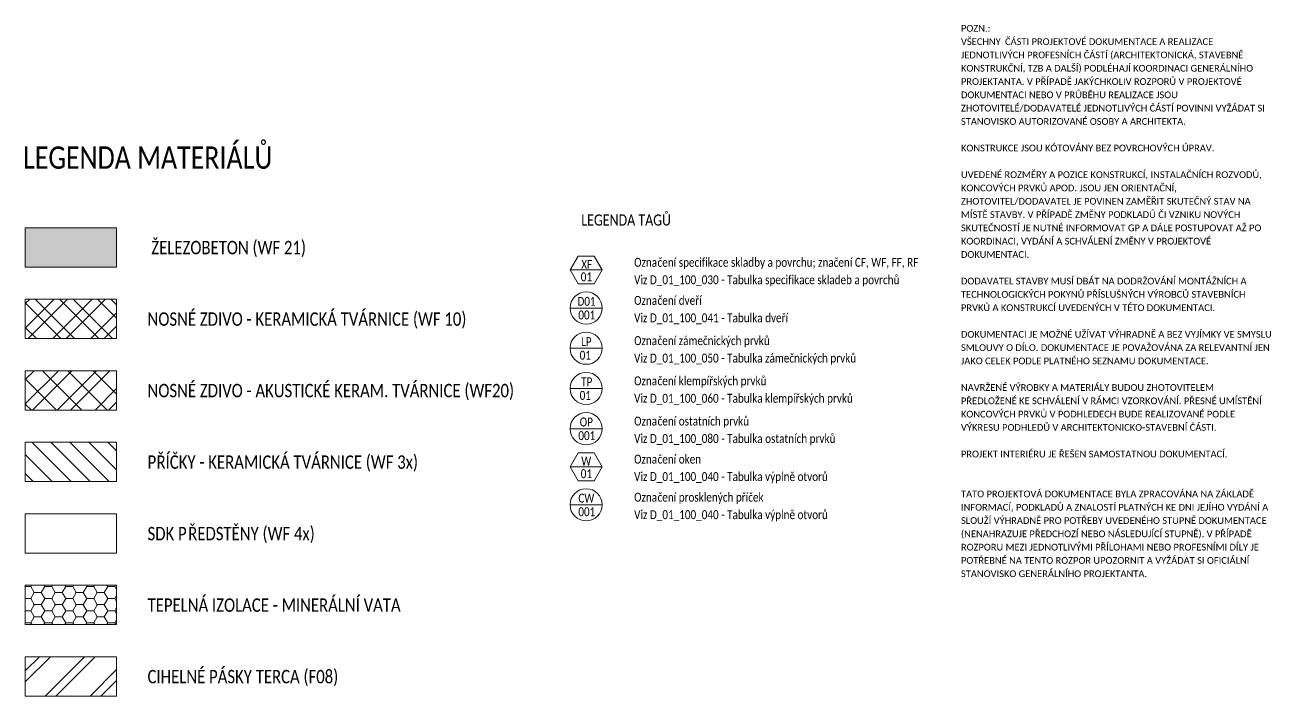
# Model space of a CAD drawing. Header units: millimetres. Extents: x -47427 to -6020, y -7799 to 12520.
# Drawn here: x -19952 to -6020, y -2985 to 4524 of the extents above; entities that cross this region are included whole.
import ezdxf

# ---------------------------------------------------------------- set-up
doc = ezdxf.new("R2010")
doc.units = ezdxf.units.MM
for name, color, linetype, lineweight in [('A-DETL-____-THIN', 9, 'Continuous', 9), ('A-DETL-GENF-OTLN', 9, 'Continuous', 9), ('G-____-____-TEXT', 9, 'Continuous', 5)]:
    doc.layers.add(name, color=color, linetype=linetype, lineweight=lineweight)
doc.styles.add('Calibri_1', font='calibri.ttf', dxfattribs={"width": 0.8, "height": 100})
doc.styles.add('Calibri_3', font='calibri.ttf', dxfattribs={"width": 0.8, "height": 250})
doc.styles.add('Calibri_4', font='calibri.ttf', dxfattribs={"width": 0.8, "height": 150})
doc.styles.add('Calibri_5', font='calibri.ttf', dxfattribs={"width": 0.8, "height": 125})
doc.styles.add('Calibri_6', font='calibri.ttf', dxfattribs={"height": 75})

msp = doc.modelspace()

# ---------------------------------------------------------------- hatches: boundary and pattern name
at = {"layer": 'A-DETL-GENF-OTLN'}
msp.add_hatch(color=254, dxfattribs=at).paths.add_polyline_path([(-18927.4, 1815.1), (-18927.4, 2255.1), (-19947.4, 2255.1), (-19947.4, 1815.1)])
at = {"layer": 'A-DETL-GENF-OTLN', "lineweight": 5}
h = msp.add_hatch(dxfattribs=at)
h.set_pattern_fill('FP_6', style=0, pattern_type=2)
h.set_pattern_definition([(45, (-22776.52, 0), (-212.132, 212.132), []), (45, (-22626.52, 0), (-212.132, 212.132), []), (315, (-22776.52, 0), (212.132, 212.132), []), (315, (-22626.52, 0), (212.132, 212.132), [])])
h.paths.add_polyline_path([(-18927.4, 1015.1), (-18927.4, 1455.1), (-19947.4, 1455.1), (-19947.4, 1015.1)])
h = msp.add_hatch(dxfattribs=at)
h.set_pattern_fill('FP_10', style=0, pattern_type=2)
h.set_pattern_definition([(45, (-22776.52, 0), (-212.132, 212.132), []), (45, (-22626.52, 0), (-212.132, 212.132), []), (315, (-22776.52, 0), (141.421, 141.421), [])])
h.paths.add_polyline_path([(-18927.4, 215.1), (-18927.4, 655.1), (-19947.4, 655.1), (-19947.4, 215.1)])
h = msp.add_hatch(dxfattribs=at)
h.set_pattern_fill('FP_7', style=0, pattern_type=2)
h.set_pattern_definition([(135, (-22776.52, 0), (-106.066, -106.066), [])])
h.paths.add_polyline_path([(-18927.4, -584.9), (-18927.4, -144.9), (-19947.4, -144.9), (-19947.4, -584.9)])
h = msp.add_hatch(dxfattribs=at)
h.set_pattern_fill('FP_9', style=0, pattern_type=2)
h.set_pattern_definition([(0, (-22776.523, 0), (117.188, 67.658), [78.125, -156.25]), (120, (-22776.523, 0), (-117.1875, 67.6588), [78.125, -156.25]), (60, (-22776.523, 0), (0.0005, 135.3168), [0, -156.25, 78.125, 0])])
h.paths.add_polyline_path([(-18927.4, -2184.9), (-18927.4, -1744.9), (-19947.4, -1744.9), (-19947.4, -2184.9)])
h = msp.add_hatch(dxfattribs=at)
h.set_pattern_fill('FP_8', style=0, pattern_type=2)
h.set_pattern_definition([(45, (-22776.52, 0), (-251.447, 251.447), []), (45, (-22776.52, 381), (-251.447, 251.447), [])])
h.paths.add_polyline_path([(-18927.4, -2984.9), (-18927.4, -2544.9), (-19947.4, -2544.9), (-19947.4, -2984.9)])

# ---------------------------------------------------------------- linework, layer by layer
at = {"layer": 'A-DETL-____-THIN'}
for p, q in [((-18927.4, 2255.1), (-19947.4, 2255.1)), ((-19947.4, 2255.1), (-19947.4, 1815.1)), ((-18927.4, 1815.1), (-18927.4, 2255.1)), ((-19947.4, 1815.1), (-18927.4, 1815.1)), ((-13767.2, 1938.6), (-13857.2, 1782.7)), ((-13767.2, 1938.6), (-13587.2, 1938.6)), ((-13587.2, 1938.6), (-13497.2, 1782.7)), ((-13497.2, 1782.7), (-13857.2, 1782.7)), ((-13767.2, 1626.8), (-13857.2, 1782.7)), ((-13587.2, 1626.8), (-13497.2, 1782.7)), ((-13767.2, 1626.8), (-13587.2, 1626.8)), ((-18927.4, 1455.1), (-19947.4, 1455.1)), ((-19947.4, 1455.1), (-19947.4, 1015.1)), ((-18927.4, 1015.1), (-18927.4, 1455.1)), ((-13497.2, 1356.8), (-13857.2, 1356.8)), ((-19947.4, 1015.1), (-18927.4, 1015.1)), ((-13497.2, 906.8), (-13857.2, 906.8)), ((-18927.4, 655.1), (-19947.4, 655.1)), ((-19947.4, 655.1), (-19947.4, 215.1)), ((-18927.4, 215.1), (-18927.4, 655.1)), ((-13497.2, 456.8), (-13857.2, 456.8)), ((-19947.4, 215.1), (-18927.4, 215.1)), ((-13497.2, 6.8), (-13857.2, 6.8)), ((-18927.4, -144.9), (-19947.4, -144.9)), ((-19947.4, -144.9), (-19947.4, -584.9)), ((-18927.4, -584.9), (-18927.4, -144.9)), ((-13767.2, -263.2), (-13857.2, -419.1)), ((-13767.2, -263.2), (-13587.2, -263.2)), ((-13587.2, -263.2), (-13497.2, -419.1)), ((-13497.2, -419.1), (-13857.2, -419.1)), ((-13767.2, -575), (-13857.2, -419.1)), ((-13587.2, -575), (-13497.2, -419.1)), ((-19947.4, -584.9), (-18927.4, -584.9)), ((-13767.2, -575), (-13587.2, -575)), ((-18927.4, -944.9), (-19947.4, -944.9)), ((-19947.4, -944.9), (-19947.4, -1384.9)), ((-18927.4, -1384.9), (-18927.4, -944.9)), ((-13497.2, -845), (-13857.2, -845)), ((-19947.4, -1384.9), (-18927.4, -1384.9)), ((-18927.4, -1744.9), (-19947.4, -1744.9)), ((-19947.4, -1744.9), (-19947.4, -2184.9)), ((-18927.4, -2184.9), (-18927.4, -1744.9)), ((-19947.4, -2184.9), (-18927.4, -2184.9)), ((-18927.4, -2544.9), (-19947.4, -2544.9)), ((-19947.4, -2544.9), (-19947.4, -2984.9)), ((-18927.4, -2984.9), (-18927.4, -2544.9)), ((-19947.4, -2984.9), (-18927.4, -2984.9))]:
    msp.add_line(p, q, dxfattribs=at)
for centre in [(-13677.2, 1356.8), (-13677.2, 906.8), (-13677.2, 456.8), (-13677.2, 6.8), (-13677.2, -845)]:
    msp.add_circle(centre, 180, dxfattribs=at)

# ---------------------------------------------------------------- texts
at = {"layer": 'G-____-____-TEXT', "color": 7, "lineweight": 9, "attachment_point": 1}
for s, insert, char_height, width, style in [('POZN.: ', (-9486.7, 4523.2), 75, 448.945, 'Calibri_6'), ('VŠECHNY ', (-9486.7, 4374.4), 75, 597.257, 'Calibri_6'), ('ČÁSTI PROJEKTOVÉ DOKUMENTACE A REALIZACE ', (-8994, 4374.4), 75, 2978.269, 'Calibri_6'), ('JEDNOTLIVÝCH PROFESNÍCH ČÁSTÍ (ARCHITEKTONICKÁ, STAVEBNĚ ', (-9486.7, 4225.6), 75, 4028.48, 'Calibri_6'), ('KONSTRUKČNÍ, TZB A DALŠÍ) PODLÉHAJÍ KOORDINACI GENERÁLNÍHO ', (-9486.7, 4076.8), 75, 4164.767, 'Calibri_6'), ('PROJEKTANTA. V\xa0PŘÍPADĚ JAKÝCHKOLIV ROZPORŮ V\xa0PROJEKTOVÉ ', (-9486.7, 3927.9), 75, 4004.429, 'Calibri_6'), ('DOKUMENTACI NEBO V\xa0PRŮBĚHU REALIZACE JSOU ', (-9486.7, 3779.1), 75, 3106.539, 'Calibri_6'), ('ZHOTOVITELÉ/DODAVATELÉ JEDNOTLIVÝCH ČÁSTÍ POVINNI VYŽÁDAT SI ', (-9486.7, 3630.3), 75, 4337.129, 'Calibri_6'), ('STANOVISKO AUTORIZOVANÉ OSOBY A ARCHITEKTA.', (-9486.7, 3481.4), 75, 3178.691, 'Calibri_6'), ('LEGENDA MATERIÁL', (-19972.9, 3164.7), 250, 3136.202, 'Calibri_3'), ('Ů', (-17385.3, 3164.7), 250, 243.713, 'Calibri_3'), ('KONSTRUKCE JSOU KÓTOVÁNY BEZ POVRCHOVÝCH ÚPRAV. ', (-9486.7, 3183.8), 75, 3627.636, 'Calibri_6'), ('UVEDENÉ ROZMĚRY A POZICE KONSTRUKCÍ, INSTALAČNÍCH ROZVODŮ, ', (-9486.7, 2886.1), 75, 4293.037, 'Calibri_6'), ('KONCOVÝCH PRVKŮ APOD. JSOU JEN ORIENTAČNÍ, ', (-9486.7, 2737.3), 75, 3094.514, 'Calibri_6'), ('ZHOTOVITEL/DODAVATEL JE POVINEN ZAMĚŘIT SKUTEČNÝ STAV NA ', (-9486.7, 2588.5), 75, 4132.699, 'Calibri_6'), ('LEGENDA TAG', (-13731.5, 2403.4), 125, 1093.502, 'Calibri_5'), ('Ů', (-12829.3, 2403.4), 125, 121.857, 'Calibri_5'), ('MÍSTĚ STAVBY. V PŘÍPADĚ ZMĚNY PODKLADŮ ČI VZNIKU NOVÝCH ', (-9486.7, 2439.6), 75, 3980.378, 'Calibri_6'), ('SKUTEČNOSTÍ JE NUTNÉ INFORMOVAT GP A DÁLE POSTUPOVAT AŽ PO ', (-9486.7, 2290.8), 75, 4285.02, 'Calibri_6'), (' ŽELEZOBETON (WF 21)', (-18580.9, 2108), 150, 2244.725, 'Calibri_4'), ('KOORDINACI, VYDÁNÍ A SCHVÁLENÍ ZMĚNY V PROJEKTOVÉ ', (-9486.7, 2142), 75, 3571.518, 'Calibri_6'), ('DOKUMENTACI. ', (-9486.7, 1993.2), 75, 1002.109, 'Calibri_6'), ('XF', (-13731.9, 1895.7), 100, 150.717, 'Calibri_1'), ('Ozna', (-13141, 1917.8), 100, 317.468, 'Calibri_1'), ('čení specifikace skladby a povrchu; značení CF, WF, FF, RF', (-12879.1, 1917.8), 100, 3601.18, 'Calibri_1'), ('01', (-13737.9, 1755.1), 100, 153.924, 'Calibri_1'), ('Viz D_01_100_030 - Tabulka specifikace skladeb a povrchů', (-13141, 1722.7), 100, 3655.695, 'Calibri_1'), ('DODAVATEL STAVBY MUSÍ DBÁT NA DODRŽOVÁNÍ MONTÁŽNÍCH A ', (-9486.7, 1695.5), 75, 4072.573, 'Calibri_6'), ('TECHNOLOGICKÝCH POKYNŮ PŘÍSLUŠNÝCH VÝROBCŮ STAVEBNÍCH ', (-9486.7, 1546.7), 75, 4072.573, 'Calibri_6'), ('D01', (-13774.7, 1481.5), 100, 250.126, 'Calibri_1'), ('Ozna', (-13141, 1491.9), 100, 317.468, 'Calibri_1'), ('čení dveří', (-12879.1, 1491.9), 100, 609.283, 'Calibri_1'), ('PRVKŮ A KONSTRUKCÍ UVEDENÝCH V TÉTO DOKUMENTACI.', (-9486.7, 1397.8), 75, 3599.577, 'Calibri_6'), ('NOSNÉ ZDIVO - KERAMICKÁ TVÁRNICE (WF 10)', (-18580.9, 1308), 150, 4502.277, 'Calibri_4'), ('001', (-13764.9, 1329.2), 100, 230.886, 'Calibri_1'), ('Viz D_01_100_041 - Tabulka dveří', (-13141, 1296.8), 100, 2119.662, 'Calibri_1'), ('DOKUMENTACI JE MOŽNÉ UŽÍVAT VÝHRADNĚ A BEZ VYJÍMKY VE SMYSLU ', (-9486.7, 1100.2), 75, 4401.264, 'Calibri_6'), ('LP', (-13733.9, 1031.5), 100, 144.304, 'Calibri_1'), ('Ozna', (-13141, 1041.9), 100, 317.468, 'Calibri_1'), ('čení zámečnických prvků', (-12879.1, 1041.9), 100, 1545.653, 'Calibri_1'), ('01', (-13749.9, 879.2), 100, 153.924, 'Calibri_1'), ('Viz D_01_100_050 - Tabulka zámečnických prvků', (-13141, 846.8), 100, 3056.033, 'Calibri_1'), ('SMLOUVY O DÍLO. DOKUMENTACE JE POVAŽOVÁNA ZA RELEVANTNÍ JEN ', (-9486.7, 951.4), 75, 4401.264, 'Calibri_6'), ('JAKO CELEK PODLE PLATNÉHO SEZNAMU DOKUMENTACE.', (-9486.7, 802.5), 75, 3515.4, 'Calibri_6'), ('TP', (-13733.9, 581.5), 100, 153.924, 'Calibri_1'), ('Ozna', (-13141, 591.9), 100, 317.468, 'Calibri_1'), ('čení klempířských prvků', (-12879.1, 591.9), 100, 1503.966, 'Calibri_1'), ('NOSNÉ ZDIVO - AKUSTICKÉ KERAM. TVÁRNICE (WF20)', (-18580.9, 508), 150, 5175.695, 'Calibri_4'), ('01', (-13749.9, 429.2), 100, 153.924, 'Calibri_1'), ('NAVRŽENÉ VÝROBKY A MATERIÁLY BUDOU ZHOTOVITELEM ', (-9486.7, 504.9), 75, 3615.611, 'Calibri_6'), ('Viz D_01_100_060 - Tabulka klempířských prvků', (-13141, 396.8), 100, 3014.345, 'Calibri_1'), ('PŘEDLOŽENÉ KE SCHVÁLENÍ V RÁMCI VZORKOVÁNÍ. PŘESNÉ UMÍSTĚNÍ ', (-9486.7, 356), 75, 4285.02, 'Calibri_6'), ('Ozna', (-13141, 141.9), 100, 317.468, 'Calibri_1'), ('čení ostatních prvků', (-12879.1, 141.9), 100, 1260.253, 'Calibri_1'), ('KONCOVÝCH PRVKŮ V PODHLEDECH BUDE REALIZOVANÉ PODLE ', (-9486.7, 207.2), 75, 3924.26, 'Calibri_6'), ('OP', (-13748.9, 131.5), 100, 182.785, 'Calibri_1'), ('VÝKRESU PODHLEDŮ V ARCHITEKTONICKO-STAVEBNÍ ČÁSTI. ', (-9486.7, 58.4), 75, 3647.678, 'Calibri_6'), ('001', (-13764.9, -20.8), 100, 230.886, 'Calibri_1'), ('Viz D_01_100_080 - Tabulka ostatních prvků', (-13141, -53.2), 100, 2770.632, 'Calibri_1'), ('ŘÍČKY - KERAMICKÁ TVÁRNICE (WF 3x)', (-18480.4, -292), 150, 3681.349, 'Calibri_4'), ('čení oken', (-12879.1, -284), 100, 599.662, 'Calibri_1'), ('PROJEKT INTERIÉRU JE ŘEŠEN SAMOSTATNOU DOKUMENTACÍ.', (-9486.7, -239.3), 75, 3775.948, 'Calibri_6'), ('P', (-18580.9, -292), 150, 121.856, 'Calibri_4'), ('W', (-13731.9, -306.1), 100, 137.89, 'Calibri_1'), ('Ozna', (-13141, -284), 100, 317.468, 'Calibri_1'), ('01', (-13737.9, -446.6), 100, 153.924, 'Calibri_1'), ('Viz D_01_100_040 - Tabulka výplně otvorů', (-13141, -479.1), 100, 2668.016, 'Calibri_1'), ('TATO PROJEKTOVÁ DOKUMENTACE BYLA ZPRACOVÁNA NA ZÁKLADĚ ', (-9486.7, -685.7), 75, 4176.792, 'Calibri_6'), ('CW', (-13763.9, -720.3), 100, 221.266, 'Calibri_1'), ('Ozna', (-13141, -709.9), 100, 317.468, 'Calibri_1'), ('čení prosklených příček', (-12879.1, -709.9), 100, 1462.278, 'Calibri_1'), ('INFORMACÍ, PODKLADŮ A ZNALOSTÍ PLATNÝCH KE DNI JEJÍHO VYDÁNÍ A ', (-9486.7, -834.6), 75, 4377.214, 'Calibri_6'), ('001', (-13764.9, -872.5), 100, 230.886, 'Calibri_1'), ('Viz D_01_100_040 - Tabulka výplně otvorů', (-13141, -905), 100, 2668.016, 'Calibri_1'), ('SLOUŽÍ VÝHRADNĚ PRO POTŘEBY UVEDENÉHO STUPNĚ DOKUMENTACE ', (-9486.7, -983.4), 75, 4369.197, 'Calibri_6'), ('SDK P', (-18580.9, -1092), 150, 551.561, 'Calibri_4'), ('ŘEDSTĚNY (WF 4x)', (-18125.9, -1092), 150, 1789.367, 'Calibri_4'), ('(NENAHRAZUJE PŘEDCHOZÍ NEBO NÁSLEDUJÍCÍ STUPNĚ). V PŘÍPADĚ ', (-9486.7, -1132.2), 75, 4140.716, 'Calibri_6'), ('ROZPORU MEZI JEDNOTLIVÝMI PŘÍLOHAMI NEBO PROFESNÍMI DÍLY JE ', (-9486.7, -1281.1), 75, 4256.961, 'Calibri_6'), ('POTŘEBNÉ NA TENTO ROZPOR UPOZORNIT A VYŽÁDAT SI OFICIÁLNÍ ', (-9486.7, -1429.9), 75, 4108.648, 'Calibri_6'), ('STANOVISKO GENERÁLNÍHO PROJEKTANTA.', (-9486.7, -1578.7), 75, 2633.543, 'Calibri_6'), ('TEPELNÁ IZOLACE - MINERÁLNÍ VATA', (-18580.9, -1892), 150, 3572.32, 'Calibri_4'), ('CIHELNÉ PÁSKY TERCA (F08)', (-18580.9, -2692), 150, 2693.67, 'Calibri_4')]:
    msp.add_mtext(s, dxfattribs=dict(at, insert=insert, char_height=char_height, width=width, style=style))

doc.saveas('drawing.dxf')
